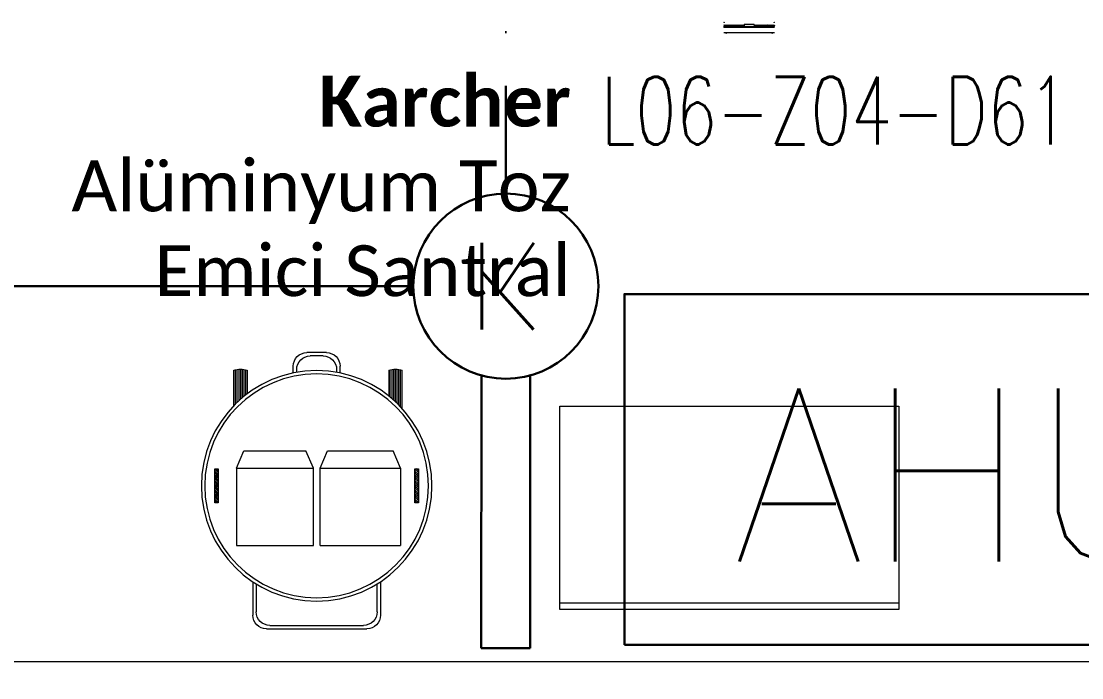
# Model space of a CAD drawing. Header units: metres. Extents: x -19121 to 152404, y -12107 to 29421.
# Drawn here: x 957.1 to 1269.8, y 3485.3 to 3679 of the extents above; entities that cross this region are included whole.
import ezdxf
from ezdxf.enums import TextEntityAlignment as Align

# ---------------------------------------------------------------- set-up
doc = ezdxf.new("R2010")
doc.units = ezdxf.units.M
doc.header["$LTSCALE"] = 50
doc.header["$MEASUREMENT"] = 0
doc.linetypes.add('DASHDOT', pattern=[25.4, 12.7, -6.35, 0, -6.35])
doc.layers.get('0').update_dxf_attribs({"color": 9, "lineweight": 9})
for name, color, linetype, lineweight in [('00', 9, 'Continuous', 9), ('E-DEDEKTÖR NUMARALARI', 20, 'Continuous', 30), ('E-KABLO', 7, 'Continuous', 30), ('E-KABLO @ 1', 7, 'Continuous', 30), ('E-KANAL TİPİ DUMAN DEDEKTÖRÜ', 7, 'Continuous', 30), ('E-YANGIN', 7, 'Continuous', 30)]:
    doc.layers.add(name, color=color, linetype=linetype, lineweight=lineweight)
doc.styles.add('E-YAZI', font='txttw.shx', dxfattribs={"height": 200})
doc.styles.add('MuuM_TEXT-STANDART', font='ARIALN.TTF')
doc.styles.add('ROMANS8', font='Txttw.shx')

# ---------------------------------------------------------------- blocks, each defined once
blk = doc.blocks.new('KANAL TİPİ DUMAN DEDEKTÖRÜ')
at = {"layer": 'E-KANAL TİPİ DUMAN DEDEKTÖRÜ', "color": 4}
for p, q in [((0.0002, 0.4731), (0, 0)), ((0.0849, 0), (0.0851, 0.473)), ((0, 0), (0.0849, 0))]:
    blk.add_line(p, q, dxfattribs=at)
blk.add_circle((0.0427, 0.6279), 0.1606, dxfattribs=at)
at = {"layer": 'E-KANAL TİPİ DUMAN DEDEKTÖRÜ', "color": 3, "style": 'ROMANS8', "text_generation_flag": 4}
blk.add_text('K', height=0.15, rotation=359.907, dxfattribs=at).set_placement((0.0427, 0.6279), align=Align.MIDDLE)
blk = doc.blocks.new('E-AHU KLIMA SANTRALI')
at = {"layer": 'E-YANGIN', "color": 2}
blk.add_lwpolyline([(-68.46, 0), (-68.46, 68.97), (68.46, 68.97), (68.46, 0)], close=True, dxfattribs=at)
at = {"layer": 'E-YANGIN', "color": 2, "style": 'E-YAZI'}
blk.add_text('AHU', height=34, dxfattribs=at).set_placement((-47.29, 16.44))
blk = doc.blocks.new('p-mekanik_karcher')
at = {"lineweight": 0}
h = blk.add_hatch(dxfattribs=at)
h.set_pattern_fill('JIS_LC_8', color=256, scale=0.05, angle=-90, style=0)
h.set_pattern_definition([(315, (833.43465, 273.1912), (0.27577164, 0.27577164), []), (315, (833.43465, 273.1712), (0.27577164, 0.27577164), [])])
h.paths.add_polyline_path([(572.3, -35.49), (577.3, -35.49), (577.3, -34.49), (572.3, -34.49), (567.3, -34.49), (567.3, -35.49)])
h = blk.add_hatch(dxfattribs=at)
h.set_pattern_fill('JIS_LC_8', color=256, scale=0.05, angle=-90, style=0)
h.set_pattern_definition([(315, (833.43465, 214.17962), (0.27577164, 0.27577164), []), (315, (833.43465, 214.15962), (0.27577164, 0.27577164), [])])
h.paths.add_polyline_path([(572.3, -94.5), (577.3, -94.5), (577.3, -93.5), (572.3, -93.5), (567.3, -93.5), (567.3, -94.5)])
for p, q in [((548.11, -40.62), (538.05, -40.62)), ((548.61, -40.12), (538.17, -40.12)), ((546.71, -42.12), (537.91, -42.12)), ((547.16, -41.62), (537.92, -41.62)), ((546.28, -42.62), (537.93, -42.62)), ((547.62, -41.12), (537.97, -41.12)), ((545.87, -43.12), (537.98, -43.12)), ((545.48, -43.62), (538.06, -43.62)), ((538.17, -44.06), (545.14, -44.06)), ((600.62, -45.69), (610.45, -45.69)), ((601.26, -46.69), (609.45, -46.69)), ((614.45, -49.69), (614.45, -79.34)), ((613.45, -50.69), (613.45, -78.34)), ((539.01, -57.63), (537.02, -57.63)), ((538.82, -58.63), (538.02, -58.63)), ((539.01, -71.4), (537.02, -71.4)), ((600.62, -83.34), (610.45, -83.34)), ((547.01, -87.23), (537.93, -87.23)), ((546.57, -86.73), (537.98, -86.73)), ((546.14, -86.23), (538.06, -86.23)), ((538.17, -85.8), (545.79, -85.8)), ((547.47, -87.73), (537.91, -87.73)), ((547.94, -88.23), (537.92, -88.23)), ((548.44, -88.73), (537.97, -88.73)), ((548.96, -89.23), (538.05, -89.23)), ((549.5, -89.73), (538.17, -89.73))]:
    blk.add_line(p, q, dxfattribs=at)
for points in [[(572.3, -35.49), (577.3, -35.49), (577.3, -34.49), (572.3, -34.49), (567.3, -34.49), (567.3, -35.49), (572.3, -35.49)], [(572.3, -35.49), (577.3, -35.49), (577.3, -34.49), (572.3, -34.49), (567.3, -34.49), (567.3, -35.49), (572.3, -35.49)], [(567.07, -40.86), (562.02, -43.05)], [(562.02, -43.05), (562.02, -61.36)], [(567.07, -40.86), (567.07, -63.56)], [(567.07, -40.86), (589.89, -40.86)], [(589.89, -40.86), (589.89, -63.56)], [(533.02, -67.4), (533.02, -61.63)], [(567.07, -63.56), (562.02, -61.36)], [(534.02, -66.4), (534.02, -62.63)], [(567.07, -65.56), (562.02, -67.75)], [(589.89, -63.56), (567.07, -63.56)], [(567.07, -65.56), (567.07, -89.25)], [(589.89, -65.56), (567.07, -65.56)], [(589.89, -65.56), (589.89, -89.25)], [(562.02, -67.75), (562.02, -87.06)], [(538.02, -70.4), (538.82, -70.4)], [(609.45, -82.34), (601.26, -82.34)], [(567.07, -89.25), (562.02, -87.06)], [(567.07, -89.25), (589.89, -89.25)], [(572.3, -94.5), (577.3, -94.5), (577.3, -93.5), (572.3, -93.5), (567.3, -93.5), (567.3, -94.5), (572.3, -94.5)]]:
    blk.add_lwpolyline(points, dxfattribs=at)
for radius in [34, 33]:
    blk.add_circle((572.3, -64.51), radius, dxfattribs=at)
for centre, radius, start, end in [((545.54, -42.09), 7.63, 165.0632, 194.9368), ((609.45, -50.69), 4, 0, 90), ((610.45, -49.69), 4, 0, 90), ((537.02, -61.63), 4, 90, 180), ((538.02, -62.63), 4, 90, 180), ((537.02, -67.4), 4, 180, 270), ((538.02, -66.4), 4, 180, 270), ((609.45, -78.34), 4, 270, 0), ((610.45, -79.34), 4, 270, 0), ((545.54, -87.76), 7.63, 165.0632, 194.9368)]:
    blk.add_arc(centre, radius, start, end, dxfattribs=at)
blk = doc.blocks.new('p-mekanik_carbon_miracle_set')
blk.add_lwpolyline([(0, 50), (0, 0), (100, 0), (100, 50), (100, 60), (0, 60)], close=True)
blk.add_lwpolyline([(100, 0), (100, 2), (0, 2)])
blk = doc.blocks.new('p-mekanik_cellette')
for p, q in [((301.05, -13.54), (300.9, -13.8)), ((300.95, -13.71), (300.9, -13.71)), ((300.9, -14.16), (301.05, -13.9)), ((315.9, -14.16), (300.9, -14.16)), ((301.05, -13.54), (301.2, -13.8)), ((301.2, -14.16), (301.05, -13.9)), ((301.25, -13.71), (301.15, -13.71)), ((301.35, -13.54), (301.2, -13.8)), ((301.2, -14.16), (301.35, -13.9)), ((301.35, -13.54), (301.5, -13.8)), ((301.5, -14.16), (301.35, -13.9)), ((301.55, -13.71), (301.45, -13.71)), ((301.65, -13.54), (301.5, -13.8)), ((301.5, -14.16), (301.65, -13.9)), ((301.65, -13.54), (301.8, -13.8)), ((301.8, -14.16), (301.65, -13.9)), ((301.85, -13.71), (301.75, -13.71)), ((301.95, -13.54), (301.8, -13.8)), ((301.8, -14.16), (301.95, -13.9)), ((301.95, -13.54), (302.1, -13.8)), ((302.1, -14.16), (301.95, -13.9)), ((302.15, -13.71), (302.05, -13.71)), ((302.25, -13.54), (302.1, -13.8)), ((302.1, -14.16), (302.25, -13.9)), ((302.25, -13.54), (302.4, -13.8)), ((302.4, -14.16), (302.25, -13.9)), ((302.45, -13.71), (302.35, -13.71)), ((302.55, -13.54), (302.4, -13.8)), ((302.4, -14.16), (302.55, -13.9)), ((302.55, -13.54), (302.7, -13.8)), ((302.7, -14.16), (302.55, -13.9)), ((302.75, -13.71), (302.65, -13.71)), ((302.85, -13.54), (302.7, -13.8)), ((302.7, -14.16), (302.85, -13.9)), ((302.85, -13.54), (303, -13.8)), ((303, -14.16), (302.85, -13.9)), ((303.05, -13.71), (302.95, -13.71)), ((303.15, -13.54), (303, -13.8)), ((303, -14.16), (303.15, -13.9)), ((303.15, -13.54), (303.3, -13.8)), ((303.3, -14.16), (303.15, -13.9)), ((303.35, -13.71), (303.25, -13.71)), ((303.45, -13.54), (303.3, -13.8)), ((303.3, -14.16), (303.45, -13.9)), ((303.45, -13.54), (303.6, -13.8)), ((303.6, -14.16), (303.45, -13.9)), ((303.65, -13.71), (303.55, -13.71)), ((303.75, -13.54), (303.6, -13.8)), ((303.6, -14.16), (303.75, -13.9)), ((303.75, -13.54), (303.9, -13.8)), ((303.9, -14.16), (303.75, -13.9)), ((303.95, -13.71), (303.85, -13.71)), ((304.05, -13.54), (303.9, -13.8)), ((303.9, -14.16), (304.05, -13.9)), ((304.05, -13.54), (304.2, -13.8)), ((304.2, -14.16), (304.05, -13.9)), ((304.25, -13.71), (304.15, -13.71)), ((304.35, -13.54), (304.2, -13.8)), ((304.2, -14.16), (304.35, -13.9)), ((304.35, -13.54), (304.5, -13.8)), ((304.5, -14.16), (304.35, -13.9)), ((304.55, -13.71), (304.45, -13.71)), ((304.65, -13.54), (304.5, -13.8)), ((304.5, -14.16), (304.65, -13.9)), ((304.65, -13.54), (304.8, -13.8)), ((304.8, -14.16), (304.65, -13.9)), ((304.85, -13.71), (304.75, -13.71)), ((304.95, -13.54), (304.8, -13.8)), ((304.8, -14.16), (304.95, -13.9)), ((304.95, -13.54), (305.1, -13.8)), ((305.1, -14.16), (304.95, -13.9)), ((305.15, -13.71), (305.05, -13.71)), ((305.25, -13.54), (305.1, -13.8)), ((305.1, -14.16), (305.25, -13.9)), ((305.25, -13.54), (305.4, -13.8)), ((305.4, -14.16), (305.25, -13.9)), ((305.45, -13.71), (305.35, -13.71)), ((305.55, -13.54), (305.4, -13.8)), ((305.4, -14.16), (305.55, -13.9)), ((305.55, -13.54), (305.7, -13.8)), ((305.7, -14.16), (305.55, -13.9)), ((305.75, -13.71), (305.65, -13.71)), ((305.85, -13.54), (305.7, -13.8)), ((305.7, -14.16), (305.85, -13.9)), ((305.85, -13.54), (306, -13.8)), ((306, -14.16), (305.85, -13.9)), ((306.05, -13.71), (305.95, -13.71)), ((306.15, -13.54), (306, -13.8)), ((306, -14.16), (306.15, -13.9)), ((306.15, -13.54), (306.3, -13.8)), ((306.3, -14.16), (306.15, -13.9)), ((306.35, -13.71), (306.25, -13.71)), ((306.45, -13.54), (306.3, -13.8)), ((306.3, -14.16), (306.45, -13.9)), ((306.45, -13.54), (306.6, -13.8)), ((306.6, -14.16), (306.45, -13.9)), ((306.65, -13.71), (306.55, -13.71)), ((306.75, -13.54), (306.6, -13.8)), ((306.6, -14.16), (306.75, -13.9)), ((306.75, -13.54), (306.9, -13.8)), ((306.9, -14.16), (306.75, -13.9)), ((306.9, -13.71), (306.85, -13.71)), ((306.9, -13.4), (306.9, -13.8)), ((306.9, -13.4), (309.9, -13.4)), ((306.9, -14.16), (307.05, -13.9)), ((307.2, -14.16), (307.05, -13.9)), ((307.2, -14.16), (307.35, -13.9)), ((307.5, -14.16), (307.35, -13.9)), ((307.5, -14.16), (307.65, -13.9)), ((307.8, -14.16), (307.65, -13.9)), ((307.8, -14.16), (307.95, -13.9)), ((308.1, -14.16), (307.95, -13.9)), ((308.1, -14.16), (308.25, -13.9)), ((308.4, -14.16), (308.25, -13.9)), ((308.4, -14.16), (308.55, -13.9)), ((308.7, -14.16), (308.55, -13.9)), ((308.7, -14.16), (308.85, -13.9)), ((309, -14.16), (308.85, -13.9)), ((309, -14.16), (309.15, -13.9)), ((309.3, -14.16), (309.15, -13.9)), ((309.3, -14.16), (309.45, -13.9)), ((309.6, -14.16), (309.45, -13.9)), ((309.6, -14.16), (309.75, -13.9)), ((309.9, -14.16), (309.75, -13.9)), ((309.9, -13.4), (309.9, -13.8)), ((310.05, -13.54), (309.9, -13.8)), ((309.95, -13.71), (309.9, -13.71)), ((309.9, -14.16), (310.05, -13.9)), ((310.05, -13.54), (310.2, -13.8)), ((310.2, -14.16), (310.05, -13.9)), ((310.25, -13.71), (310.15, -13.71)), ((310.35, -13.54), (310.2, -13.8)), ((310.2, -14.16), (310.35, -13.9)), ((310.35, -13.54), (310.5, -13.8)), ((310.5, -14.16), (310.35, -13.9)), ((310.55, -13.71), (310.45, -13.71)), ((310.65, -13.54), (310.5, -13.8)), ((310.5, -14.16), (310.65, -13.9)), ((310.65, -13.54), (310.8, -13.8)), ((310.8, -14.16), (310.65, -13.9)), ((310.85, -13.71), (310.75, -13.71)), ((310.95, -13.54), (310.8, -13.8)), ((310.8, -14.16), (310.95, -13.9)), ((310.95, -13.54), (311.1, -13.8)), ((311.1, -14.16), (310.95, -13.9)), ((311.15, -13.71), (311.05, -13.71)), ((311.25, -13.54), (311.1, -13.8)), ((311.1, -14.16), (311.25, -13.9)), ((311.25, -13.54), (311.4, -13.8)), ((311.4, -14.16), (311.25, -13.9)), ((311.45, -13.71), (311.35, -13.71)), ((311.55, -13.54), (311.4, -13.8)), ((311.4, -14.16), (311.55, -13.9)), ((311.55, -13.54), (311.7, -13.8)), ((311.7, -14.16), (311.55, -13.9)), ((311.75, -13.71), (311.65, -13.71)), ((311.85, -13.54), (311.7, -13.8)), ((311.7, -14.16), (311.85, -13.9)), ((311.85, -13.54), (312, -13.8)), ((312, -14.16), (311.85, -13.9)), ((312.05, -13.71), (311.95, -13.71)), ((312.15, -13.54), (312, -13.8)), ((312, -14.16), (312.15, -13.9)), ((312.15, -13.54), (312.3, -13.8)), ((312.3, -14.16), (312.15, -13.9)), ((312.35, -13.71), (312.25, -13.71)), ((312.45, -13.54), (312.3, -13.8)), ((312.3, -14.16), (312.45, -13.9)), ((312.45, -13.54), (312.6, -13.8)), ((312.6, -14.16), (312.45, -13.9)), ((312.65, -13.71), (312.55, -13.71)), ((312.75, -13.54), (312.6, -13.8)), ((312.6, -14.16), (312.75, -13.9)), ((312.75, -13.54), (312.9, -13.8)), ((312.9, -14.16), (312.75, -13.9)), ((312.95, -13.71), (312.85, -13.71)), ((313.05, -13.54), (312.9, -13.8)), ((312.9, -14.16), (313.05, -13.9)), ((313.05, -13.54), (313.2, -13.8)), ((313.2, -14.16), (313.05, -13.9)), ((313.25, -13.71), (313.15, -13.71)), ((313.35, -13.54), (313.2, -13.8)), ((313.2, -14.16), (313.35, -13.9)), ((313.35, -13.54), (313.5, -13.8)), ((313.5, -14.16), (313.35, -13.9)), ((313.55, -13.71), (313.45, -13.71)), ((313.65, -13.54), (313.5, -13.8)), ((313.5, -14.16), (313.65, -13.9)), ((313.65, -13.54), (313.8, -13.8)), ((313.8, -14.16), (313.65, -13.9)), ((313.85, -13.71), (313.75, -13.71)), ((313.95, -13.54), (313.8, -13.8)), ((313.8, -14.16), (313.95, -13.9)), ((313.95, -13.54), (314.1, -13.8)), ((314.1, -14.16), (313.95, -13.9)), ((314.15, -13.71), (314.05, -13.71)), ((314.25, -13.54), (314.1, -13.8)), ((314.1, -14.16), (314.25, -13.9)), ((314.25, -13.54), (314.4, -13.8)), ((314.4, -14.16), (314.25, -13.9)), ((314.45, -13.71), (314.35, -13.71)), ((314.55, -13.54), (314.4, -13.8)), ((314.4, -14.16), (314.55, -13.9)), ((314.55, -13.54), (314.7, -13.8)), ((314.7, -14.16), (314.55, -13.9)), ((314.75, -13.71), (314.65, -13.71)), ((314.85, -13.54), (314.7, -13.8)), ((314.7, -14.16), (314.85, -13.9)), ((314.85, -13.54), (315, -13.8)), ((315, -14.16), (314.85, -13.9)), ((315.05, -13.71), (314.95, -13.71)), ((315.15, -13.54), (315, -13.8)), ((315, -14.16), (315.15, -13.9)), ((315.15, -13.54), (315.3, -13.8)), ((315.3, -14.16), (315.15, -13.9)), ((315.35, -13.71), (315.25, -13.71)), ((315.45, -13.54), (315.3, -13.8)), ((315.3, -14.16), (315.45, -13.9)), ((315.45, -13.54), (315.6, -13.8)), ((315.6, -14.16), (315.45, -13.9)), ((315.65, -13.71), (315.55, -13.71)), ((315.75, -13.54), (315.6, -13.8)), ((315.6, -14.16), (315.75, -13.9)), ((315.75, -13.54), (315.9, -13.8)), ((315.9, -14.16), (315.75, -13.9)), ((315.9, -13.71), (315.85, -13.71)), ((300.9, -15.9), (315.9, -15.9))]:
    blk.add_line(p, q)
for points in [[(300.9, -12.97), (300.9, -12.94), (300.91, -12.92), (300.91, -12.89)], [(300.91, -12.89), (300.94, -12.85), (300.97, -12.82), (301.01, -12.78), (301.05, -12.75)], [(315.75, -12.75), (315.79, -12.78), (315.83, -12.82), (315.86, -12.85), (315.89, -12.89)], [(315.9, -12.97), (315.9, -12.93), (315.89, -12.89)]]:
    blk.add_lwpolyline(points)
for centre, start, end in [((301.8, -16.1), 90, 180), ((315, -16.1), 0, 90)]:
    blk.add_arc(centre, 0.2, start, end)
blk = doc.blocks.new('2.bod.Mimari')
at = {"layer": '00'}
blk.add_lwpolyline([(900, -5155), (1625, -5155), (1625, -5250), (1640, -5250), (1640, -5085), (1625, -5085), (1625, -5140), (900, -5140)], dxfattribs=at)
at = {"xscale": -1}
for name, p in [('p-mekanik_cellette', (1480.16, -4938.6)), ('p-mekanik_carbon_miracle_set', (1215.92, -5124.55))]:
    blk.add_blockref(name, p, dxfattribs=at)
at = {"xscale": -1, "rotation": 90}
blk.add_blockref('p-mekanik_karcher', (979.7, -4515.75), dxfattribs=at)
at = {"insert": (1119.17, -4967.11), "char_height": 15, "width": 676.0027, "attachment_point": 3, "style": 'MuuM_TEXT-STANDART'}
blk.add_mtext('\\A1;{\\fCalibri|b1|i0|c162|p34;Karcher\\fCalibri|b0|i0|c162|p34; \\PAlüminyum Toz\\PEmici Santral }', dxfattribs=at)

msp = doc.modelspace()

# ---------------------------------------------------------------- linework, layer by layer
at = {"layer": 'E-KABLO', "color": 6, "linetype": 'DASHDOT', "ltscale": 0.05}
msp.add_line((1100, 3628.13), (1100, 4110), dxfattribs=at)
at = {"layer": 'E-KABLO', "color": 6, "linetype": 'Continuous', "ltscale": 100}
msp.add_line((929.52, 3600.83), (1072.7, 3600.83), dxfattribs=at)

# ---------------------------------------------------------------- block references
msp.add_blockref('2.bod.Mimari', (0, 8630))
at = {"layer": 'E-KABLO', "color": 1, "xscale": 1.5, "yscale": 1.5, "zscale": 1.5}
msp.add_blockref('E-AHU KLIMA SANTRALI', (1237.64, 3495.01), dxfattribs=at)
at = {"layer": 'E-KABLO @ 1', "color": 6, "linetype": 'DASHDOT', "xscale": 170.0000000000001, "yscale": 170.0000000000001, "zscale": 170.0000000000001}
msp.add_blockref('KANAL TİPİ DUMAN DEDEKTÖRÜ', (1092.74, 3494.08), dxfattribs=at)

# ---------------------------------------------------------------- texts
at = {"layer": 'E-DEDEKTÖR NUMARALARI', "style": 'E-YAZI', "width": 0.7}
msp.add_text('L06-Z04-D61', height=20, dxfattribs=at).set_placement((1128.02, 3642.58))

doc.saveas('drawing.dxf')
